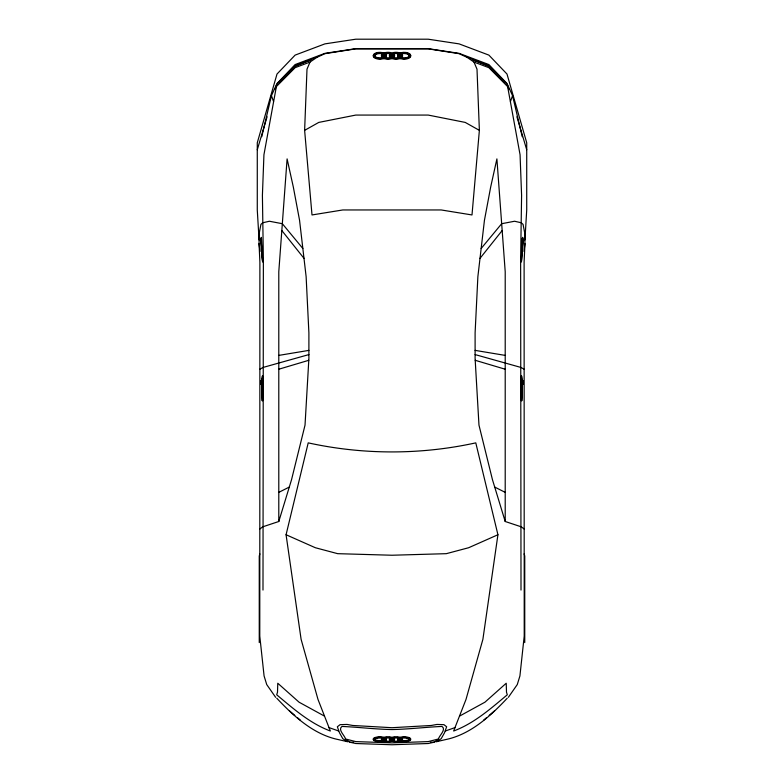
<?xml version="1.0" encoding="UTF-8"?>
<svg xmlns="http://www.w3.org/2000/svg" width="784" height="784" viewBox="0 0 784 784"><rect width="100%" height="100%" fill="white"/><g stroke="black" fill="none" stroke-linecap="round" stroke-linejoin="round"><path stroke-width="1.18" d="M262.336 400.683L262.356 376.016M262.444 261.248L261.052 238.013M523.32 384.317L523.33 380.652M521.007 590.058L520.625 259.651L521.595 195.314L520.066 154.762L507.63 86.612L488.873 67.669L473.977 62.054L466.588 57.016L488.873 65.562L507.63 84.79L512.56 95.687L522.252 136.749M473.977 62.054L477.005 69.168L479.377 130.36L471.997 214.953L441.176 209.955L342.824 209.955L312.003 214.953L304.623 130.36L306.995 69.168L310.023 62.054L317.412 57.016L295.127 65.562L276.37 84.79L271.44 95.687L261.748 136.749M481.151 248.499L501.672 223.705L514.578 221.245L521.184 222.754L523.065 224.342L524.712 232.966L524.957 243.618L524.114 262.081L524.222 636.059L519.919 675.935L517.273 684.569L508.365 697.319M522.948 238.013L521.556 261.248M524.927 240.022L526.721 209.975L526.721 142.786L507.003 74.049L488.873 55.105L459.081 43.875L428.211 39.2L355.789 39.2L324.919 43.875L295.127 55.105L276.997 74.049L257.279 142.786L257.279 209.975L259.073 240.022M524.957 243.618L524.006 251.439M275.635 697.319L266.727 684.569L264.081 675.935L259.778 636.059L259.886 262.081L259.043 243.618L259.288 232.966L260.935 224.351L262.816 222.754L269.422 221.245L282.328 223.705L302.849 248.499M324.076 715.9L299.057 702.19L277.771 683.236L277.507 692.203L276.693 694.781C293.294 708.638 309.798 723.309 330.358 731.021L318 699.446L301.105 639.313L286.072 534.747L308.21 442.862C363.178 454.936 420.822 454.936 475.79 442.862L497.928 534.747L482.895 639.313L466 699.446L453.642 731.021C474.202 723.309 490.706 708.638 507.307 694.781L506.493 692.203L506.229 683.236L484.943 702.19L459.924 715.9M310.023 62.054L295.127 67.669L276.37 86.612L263.934 154.762L262.405 195.314L263.375 259.651L262.993 590.058M512.56 95.687L510.433 101.518M259.847 553.837L259.249 556.062L259.249 642.586M257.279 149.754L267.099 116.757M275.282 89.249L276.997 83.516L295.127 64.572L324.919 53.332L355.789 48.667L428.211 48.667L459.081 53.332L488.873 64.572L507.003 83.516L508.718 89.249M278.79 521.497L291.54 479.69L305.025 425.134L308.896 358.445L308.896 332.837L306.132 276.713L299.557 220.275L293.334 187.092L287.101 158.897L278.79 271.744L278.79 521.497L262.758 526.819L259.906 528.955M434.895 741.546L436.766 741.635L441.186 738.695L444.499 732.815L446.645 726.778L443.95 724.671L436.953 724.436L431.278 725.474L392 727.709L352.722 725.474L347.047 724.436L340.05 724.671L337.355 726.778L339.501 732.815L342.814 738.695L347.234 741.635L349.105 741.546M502.172 230.535L480.004 258.348M507.209 698.24C490.382 716.155 470.361 734.569 445.528 739.616L436.766 741.635M259.896 369.195L263.13 367.422L308.896 354.584M483.728 720.084L486.452 717.752M489.177 715.429L494.616 710.774M433.964 742.262L438.383 739.322C438.717 735.882 446.723 729.698 442.009 726.435C425.438 727.17 408.729 729.238 392 729.551C375.271 729.238 358.562 727.17 341.991 726.435C337.277 729.698 345.283 735.882 345.617 739.322L350.036 742.262L355.789 743.516L392 744.761L428.211 743.516L433.964 742.262L430.387 742.252M382.906 57.967L382.327 57.604A6.556 3.156 0 0 1 382.327 54.449L382.906 53.537L382.327 53.9A6.556 3.156 0 0 0 382.327 57.056L382.906 57.418L382.386 58.163A5.116 2.47 0 0 1 375.389 57.261M383.915 54.027L383.572 54.243A5.116 2.47 0 0 0 383.572 56.713L384.258 56.713A5.116 2.47 0 0 0 384.258 54.243L383.572 54.792A5.116 2.47 0 0 0 382.886 56.027M392 53.969L391.559 54.243A5.116 2.47 0 0 0 391.559 56.713L392.441 56.713A5.116 2.47 0 0 0 392.441 54.243L392 53.969L392.441 54.792A5.116 2.47 0 0 1 392.951 56.664M392 54.517L391.559 54.792A5.116 2.47 0 0 0 391.049 56.664M399.076 53.537L398.497 53.9A6.556 3.156 0 0 0 398.497 57.056L399.076 57.418L398.556 57.614A5.116 2.47 0 0 1 393.441 57.614L393.686 57.056A6.556 3.156 0 0 0 393.686 53.9L393.441 53.341A5.116 2.47 0 0 1 398.556 53.341L399.076 54.076L398.497 54.449A6.556 3.156 0 0 0 398.497 57.604M400.085 54.027L399.742 54.243A5.116 2.47 0 0 0 399.742 56.713L400.428 56.713A5.116 2.47 0 0 0 400.428 54.243L399.742 54.792A5.116 2.47 0 0 0 399.232 56.664M401.094 57.418L401.673 57.056A6.556 3.156 0 0 0 401.673 53.9L401.094 53.537L401.673 54.449A6.556 3.156 0 0 1 401.673 57.604L401.094 57.967L401.614 57.614A5.116 2.47 0 0 0 409.297 55.478A5.116 2.47 0 0 0 401.614 53.341L401.094 53.537M304.623 130.36L318.774 122.412L355.789 115.072L428.211 115.072L465.226 122.412L479.377 130.36M278.79 492.362L289.296 487.06M316.961 57.33L324.919 53.684L355.789 48.853L428.211 48.853L459.081 53.684L467.039 57.33M497.928 534.747L468.646 547.732L446.321 553.671L392 555.239L337.679 553.671L315.354 547.732L286.072 534.747M382.876 738.263L382.357 738.136A5.116 1.656 0 0 0 374.674 739.567A5.116 1.656 0 0 0 382.357 741.007L382.876 740.88L382.298 740.635A6.556 2.127 0 0 1 382.298 738.508L382.876 737.675L382.298 737.92A6.556 2.127 0 0 0 382.298 740.037M383.886 738.597L383.543 738.744A5.116 1.656 0 0 0 383.543 740.4L384.229 740.4A5.116 1.656 0 0 0 384.229 738.744L383.886 737.342L383.072 737.136A6.556 2.127 0 0 0 375.154 737.479A6.556 2.127 0 0 0 374.115 740.037M382.857 738.979A5.116 1.656 0 0 0 383.543 739.812L384.229 739.812A5.116 1.656 0 0 0 384.915 738.979M391.971 738.557L391.53 738.744A5.116 1.656 0 0 0 391.53 740.4L392.412 740.4A5.116 1.656 0 0 0 392.412 738.744L391.255 737.136A6.556 2.127 0 0 0 384.699 737.136L383.886 737.342M400.056 738.597L399.713 738.744A5.116 1.656 0 0 0 399.713 740.4L400.399 740.4A5.116 1.656 0 0 0 400.399 738.744L400.056 737.342L399.242 737.136A6.556 2.127 0 0 0 392.686 737.136L391.971 737.323M399.027 738.979A5.116 1.656 0 0 0 399.713 739.812L400.399 739.812A5.116 1.656 0 0 0 400.399 738.146M383.915 53.038L384.728 52.744A6.556 3.156 0 0 1 391.285 52.744L392.715 52.744A6.556 3.156 0 0 1 399.272 52.744L400.898 52.744A6.556 3.156 0 0 1 410.728 55.478A6.556 3.156 0 0 1 400.898 58.212L399.272 58.212A6.556 3.156 0 0 1 392.715 58.212L391.285 58.212A6.556 3.156 0 0 1 384.728 58.212L383.102 58.212A6.556 3.156 0 0 1 373.272 55.478A6.556 3.156 0 0 1 383.102 52.744L383.915 53.586L383.102 53.292M383.915 53.586L384.728 53.292M384.924 53.537L385.444 53.341A5.116 2.47 0 0 1 390.559 53.341L390.314 53.9A6.556 3.156 0 0 0 390.314 57.056L390.559 57.614A5.116 2.47 0 0 1 385.444 57.614L384.924 57.418L385.503 57.056A6.556 3.156 0 0 0 385.503 53.9L384.924 53.537L385.503 54.449A6.556 3.156 0 0 1 385.503 57.604M384.924 54.076L385.444 53.89A5.116 2.47 0 0 1 390.559 53.89L390.314 54.449A6.556 3.156 0 0 0 390.314 57.604L390.559 58.163A5.116 2.47 0 0 1 385.444 58.163M382.906 57.418L382.386 57.614A5.116 2.47 0 0 1 374.703 55.478A5.116 2.47 0 0 1 382.386 53.341L382.906 53.537M407.455 53.292A6.556 3.156 0 0 1 409.856 57.604A6.556 3.156 0 0 1 400.898 58.761L399.272 58.761A6.556 3.156 0 0 1 392.715 58.761L391.285 58.761A6.556 3.156 0 0 1 384.728 58.761L383.102 58.761A6.556 3.156 0 0 1 374.144 57.604A6.556 3.156 0 0 1 376.545 53.292M399.272 53.292L400.898 53.292M401.094 54.076L401.614 53.89A5.116 2.47 0 0 1 407.288 54.067A5.116 2.47 0 0 1 409.121 56.664M445.361 730.992L455.288 727.493M308.788 360.297L278.79 369.225M438.599 738.949L428.211 741.605L392 742.86L355.789 741.605L345.401 738.949M383.886 741.203L383.072 741.409A6.556 2.127 0 0 1 373.233 739.567A6.556 2.127 0 0 1 383.072 737.734L384.699 737.734A6.556 2.127 0 0 1 391.255 737.734L392.686 737.734A6.556 2.127 0 0 1 399.242 737.734L400.869 737.734A6.556 2.127 0 0 1 410.698 739.567A6.556 2.127 0 0 1 400.869 741.409L399.242 741.409A6.556 2.127 0 0 1 392.686 741.409L391.255 741.409A6.556 2.127 0 0 1 384.699 741.409L383.886 741.203L383.886 739.949M400.056 737.342L400.869 737.136A6.556 2.127 0 0 1 408.778 737.479A6.556 2.127 0 0 1 409.826 740.037M401.065 738.263L401.584 738.136A5.116 1.656 0 0 1 409.268 739.567A5.116 1.656 0 0 1 401.584 741.007L401.065 740.88L401.643 740.635A6.556 2.127 0 0 0 401.643 738.508L401.065 738.263L401.584 737.538A5.116 1.656 0 0 1 409.091 738.548M278.79 355.397L308.896 350.379M350.036 742.262L353.613 742.252M475.104 350.379L505.21 355.397M524.094 528.955L521.242 526.819L505.21 521.497L492.46 479.69L478.975 425.134L475.104 358.445L475.104 332.837L477.868 276.713L484.443 220.275L490.666 187.092L496.899 158.897L505.21 271.744L505.21 521.497M475.104 354.584L520.87 367.422L524.104 369.195M347.234 741.635L338.472 739.616C313.639 734.569 293.618 716.155 276.791 698.24M382.876 737.675L382.357 737.538A5.116 1.656 0 0 0 377.231 737.538M505.21 369.225L475.212 360.297M328.712 727.493L338.639 730.992M399.076 54.076L398.556 53.89A5.116 2.47 0 0 0 393.441 53.89L393.686 54.449A6.556 3.156 0 0 1 393.686 57.604L393.441 58.163A5.116 2.47 0 0 0 398.556 58.163M401.094 57.967L401.614 58.163A5.116 2.47 0 0 0 408.611 57.261M382.906 54.076L382.386 53.89A5.116 2.47 0 0 0 376.712 54.067A5.116 2.47 0 0 0 374.879 56.664M401.065 737.675L401.643 737.92A6.556 2.127 0 0 1 401.643 740.037M494.704 487.06L505.21 492.362M400.085 54.576L400.428 54.792A5.116 2.47 0 0 1 401.114 56.027M383.915 54.576L384.258 54.792A5.116 2.47 0 0 1 384.768 56.664M289.384 710.774L294.823 715.429M297.548 717.752L300.272 720.084M303.996 258.348L281.828 230.535M273.567 101.518L271.44 95.687M516.901 116.757L526.721 149.754M524.153 553.837L524.751 556.062L524.751 642.586M259.994 251.439L259.043 243.618M260.67 380.652L260.68 384.317M521.644 376.016L521.664 400.683M400.085 53.038L400.085 53.586M400.085 57.908L400.085 58.457M400.056 739.949L400.056 741.203M392 57.947L392 58.496M391.971 739.988L391.971 740.586M383.915 57.908L383.915 58.457M409.268 738.979A5.116 1.656 0 0 1 401.584 740.419M399.203 738.548A5.116 1.656 0 0 1 399.713 738.146M408.778 740.478A6.556 2.127 0 0 1 407.425 740.821M405.838 741.027A6.556 2.127 0 0 1 402.447 741.027M398.468 740.037A6.556 2.127 0 0 1 398.468 737.92M389.628 739.528A6.556 2.127 0 0 1 390.285 737.92L390.53 737.538A5.116 1.656 0 0 0 389.295 737.381M383.023 738.548A5.116 1.656 0 0 1 383.543 738.146M385.414 737.538A5.116 1.656 0 0 1 386.649 737.381M392.412 738.146A5.116 1.656 0 0 1 393.088 738.979M394.303 739.528A6.556 2.127 0 0 0 393.646 737.92L393.401 737.538A5.116 1.656 0 0 1 394.636 737.381M385.473 737.92A6.556 2.127 0 0 1 385.473 740.037M381.494 741.027A6.556 2.127 0 0 1 378.094 741.027M376.516 740.821A6.556 2.127 0 0 1 375.154 740.478M390.844 738.979A5.116 1.656 0 0 1 391.53 738.146M397.292 737.381A5.116 1.656 0 0 1 398.527 737.538M382.357 740.419A5.116 1.656 0 0 1 375.732 739.988A5.116 1.656 0 0 1 376.173 737.803M384.229 738.146A5.116 1.656 0 0 1 384.738 738.548M402.476 52.969A6.556 3.156 0 0 1 405.877 52.969M394.303 52.969A6.556 3.156 0 0 1 397.694 52.969M386.306 52.969A6.556 3.156 0 0 1 389.697 52.969M378.123 52.969A6.556 3.156 0 0 1 381.524 52.969M261.817 379.24L261.797 397.351L262.091 400.683L262.611 400.683L262.571 375.771L261.817 379.24M261.934 255.545L262.689 262.032L261.405 237.366L260.66 241.844L261.934 255.545M522.134 238.718L521.311 262.032L523.34 241.844L522.595 237.366L522.134 238.718M522.203 397.351L521.909 400.683L521.389 400.683L521.429 375.771L522.183 379.24L522.203 397.351M279.917 81.458L279.721 82.036L295.127 66.326L311.081 59.8L295.127 65.915L279.917 81.458M385.473 740.635L384.895 740.88L385.414 741.007A5.116 1.656 0 0 0 390.53 741.007L390.285 740.635A6.556 2.127 0 0 1 390.285 738.508L390.53 738.136A5.116 1.656 0 0 0 385.414 738.136L384.895 738.263L385.473 738.508A6.556 2.127 0 0 1 385.473 740.635M399.046 738.263L398.468 738.508A6.556 2.127 0 0 0 398.468 740.635L399.046 740.88L398.527 741.007A5.116 1.656 0 0 1 393.401 741.007L393.646 740.635A6.556 2.127 0 0 0 393.646 738.508L393.401 738.136A5.116 1.656 0 0 1 398.527 738.136L399.046 738.263M488.873 66.326L472.919 59.8L488.873 65.915L504.279 82.036L488.873 66.326"/></g></svg>
